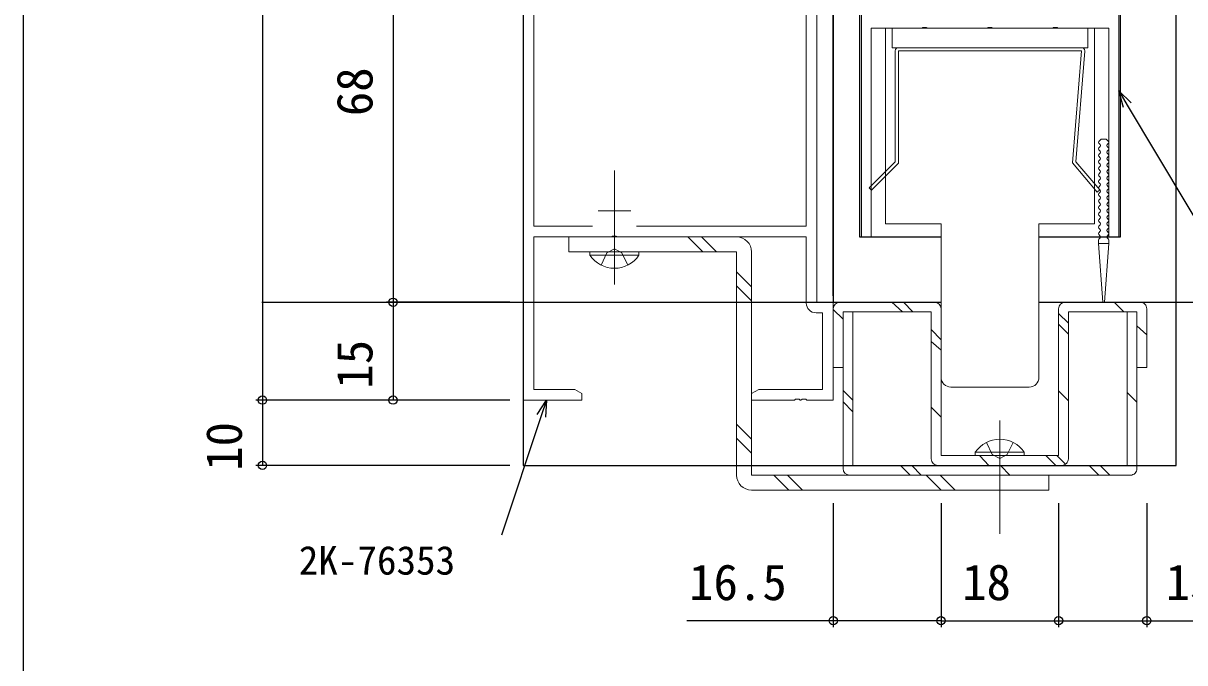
# Model space of a CAD drawing. Units: millimetres, scale not verified. Extents: x -437 to 438, y -681 to 678.
# Drawn here: x -436.7 to -258.9, y -128.5 to -30.5 of the extents above; entities that cross this region are included whole.
import ezdxf
from ezdxf.enums import TextEntityAlignment as Align

# ---------------------------------------------------------------- set-up
doc = ezdxf.new("R2010")
doc.units = ezdxf.units.MM
doc.header["$LTSCALE"] = 4
doc.layers.add('0-2_YKK_11', color=7, linetype='Continuous', lineweight=18)
doc.layers.add('0-4_YKK_13', color=4, linetype='Continuous', lineweight=18)
for name, color, linetype in [('0-3_YKK_12', 2, 'Continuous'), ('0-6_YKK_D', 6, 'Continuous'), ('0-7_YKK_ZWAK', 7, 'Continuous')]:
    doc.layers.add(name, color=color, linetype=linetype)
doc.styles.add('ＭＳ ゴシック', font='')
doc.styles.get('ＭＳ ゴシック').set_extended_font_data('MS Gothic')

msp = doc.modelspace()

# ---------------------------------------------------------------- linework, layer by layer
at = {"layer": '0-2_YKK_11'}
for p, q in [((-346.177, -56.7), (-346.177, -61.7)), ((-348.677, -59.2), (-343.677, -59.2))]:
    msp.add_line(p, q, dxfattribs=at)
for points in [[(-315.177, -73.2), (-315.177, 46.8)], [(-268.977, 24.795), (-268.977, -63.205), (-270.477, -63.205), (-270.477, -31.205), (-278.219, -31.205), (-278.402, -31.085), (-278.952, -31.085), (-279.135, -31.205), (-288.219, -31.205), (-288.402, -31.085), (-288.952, -31.085), (-289.135, -31.205), (-298.219, -31.205), (-298.402, -31.085), (-298.952, -31.085), (-299.135, -31.205), (-306.877, -31.205), (-306.877, -63.205), (-308.377, -63.205), (-308.377, 24.795)], [(-342.814, -61.57), (-316.807, -61.57), (-316.807, 11.321), (-317.27, 11.616), (-322.516, 9.17), (-331.547, 9.17), (-331.547, 2.17)], [(-358.177, -5.2), (-360.177, -5.2), (-360.177, -88.2), (-351.177, -88.2), (-351.177, -87.2), (-352.268, -86.57), (-358.547, -86.57), (-358.547, -63.2), (-346.637, -63.2), (-346.453, -63.08), (-345.903, -63.08), (-345.72, -63.2), (-316.807, -63.2), (-316.807, -73.33)], [(-350.066, -3.623), (-357.854, -6.83), (-358.547, -6.83), (-358.547, -61.57), (-349.54, -61.57)], [(-315.307, -74.83), (-314.307, -74.83), (-314.307, -86.57), (-324.086, -86.57), (-325.177, -87.2), (-325.177, -88.2), (-318.635, -88.2), (-318.452, -88.08), (-317.902, -88.08), (-317.719, -88.2), (-317.635, -88.2), (-317.452, -88.08), (-316.902, -88.08), (-316.719, -88.2), (-312.677, -88.2), (-312.677, -73.2), (-315.177, -73.2)]]:
    msp.add_lwpolyline(points, dxfattribs=at)
msp.add_arc((-315.307, -73.33), 1.5, 180.00001, 269.99999, dxfattribs=at)
at = {"layer": '0-3_YKK_12'}
for p, q in [((-360.177, 147.55), (-360.177, -73.2)), ((-312.677, 147.55), (-312.677, -73.2)), ((-308.677, 147.55), (-308.677, -63.205)), ((-308.677, -63.205), (-296.177, -63.205)), ((-400.177, -73.2), (-296.177, -73.2)), ((-360.177, -73.2), (-360.177, -98.2)), ((-281.177, -73.2), (-134.96, -73.2))]:
    msp.add_line(p, q, dxfattribs=at)
for points in [[(-360.177, -98.2), (-260.177, -98.2), (-260.177, -73.2), (-260.177, 147.55)], [(-281.177, -63.205), (-268.677, -63.205), (-268.677, 147.55)]]:
    msp.add_lwpolyline(points, dxfattribs=at)
at = {"layer": '0-4_YKK_13'}
for p, q in [((-272.677, -61.2), (-272.677, -31.2)), ((-303.177, -51.7), (-303.177, -34.7)), ((-302.677, -34.2), (-274.677, -34.2)), ((-302.677, -34.7), (-274.677, -34.7)), ((-302.677, -34.7), (-302.677, -51.907)), ((-274.677, -34.7), (-276.05, -51.853)), ((-275.535, -51.686), (-274.179, -34.74)), ((-272.018, -48.558), (-271.659, -48.2)), ((-272.018, -48.841), (-271.801, -49.058)), ((-272.018, -49.558), (-271.801, -49.341)), ((-270.894, -48.2), (-271.659, -48.2)), ((-270.535, -48.558), (-270.894, -48.2)), ((-270.535, -48.841), (-270.752, -49.058)), ((-270.535, -49.558), (-270.752, -49.341)), ((-272.018, -49.841), (-271.801, -50.058)), ((-272.018, -50.558), (-271.801, -50.341)), ((-272.018, -50.841), (-271.801, -51.058)), ((-272.018, -51.558), (-271.801, -51.341)), ((-270.535, -49.841), (-270.752, -50.058)), ((-270.535, -50.558), (-270.752, -50.341)), ((-270.535, -50.841), (-270.752, -51.058)), ((-270.535, -51.558), (-270.752, -51.341)), ((-346.178, -70.5), (-346.178, -53)), ((-303.177, -51.7), (-307.177, -55.7)), ((-302.677, -51.907), (-306.823, -56.054)), ((-276.05, -51.853), (-272.248, -56.317)), ((-272.018, -51.841), (-271.801, -52.058)), ((-272.018, -52.558), (-271.801, -52.341)), ((-272.018, -52.841), (-271.801, -53.058)), ((-272.018, -53.558), (-271.801, -53.341)), ((-270.535, -51.841), (-270.752, -52.058)), ((-270.535, -52.558), (-270.752, -52.341)), ((-270.535, -52.841), (-270.752, -53.058)), ((-270.535, -53.558), (-270.752, -53.341)), ((-272.018, -53.841), (-271.801, -54.058)), ((-272.018, -54.558), (-271.801, -54.341)), ((-272.018, -54.841), (-271.801, -55.058)), ((-270.535, -53.841), (-270.752, -54.058)), ((-270.535, -54.558), (-270.752, -54.341)), ((-270.535, -54.841), (-270.752, -55.058)), ((-307.177, -55.7), (-306.823, -56.054)), ((-272.018, -55.558), (-271.801, -55.341)), ((-272.018, -55.841), (-271.801, -56.058)), ((-272.018, -56.558), (-271.801, -56.341)), ((-272.018, -56.841), (-271.801, -57.058)), ((-270.535, -55.558), (-270.752, -55.341)), ((-270.535, -55.841), (-270.752, -56.058)), ((-270.535, -56.558), (-270.752, -56.341)), ((-270.535, -56.841), (-270.752, -57.058)), ((-272.018, -57.558), (-271.801, -57.341)), ((-272.018, -57.841), (-271.801, -58.058)), ((-272.018, -58.558), (-271.801, -58.341)), ((-270.535, -57.558), (-270.752, -57.341)), ((-270.535, -57.841), (-270.752, -58.058)), ((-270.535, -58.558), (-270.752, -58.341)), ((-272.018, -58.841), (-271.801, -59.058)), ((-272.018, -59.558), (-271.801, -59.341)), ((-272.018, -59.841), (-271.801, -60.058)), ((-272.018, -60.558), (-271.801, -60.341)), ((-270.535, -58.841), (-270.752, -59.058)), ((-270.535, -59.558), (-270.752, -59.341)), ((-270.535, -59.841), (-270.752, -60.058)), ((-270.535, -60.558), (-270.752, -60.341)), ((-296.177, -61.2), (-304.677, -61.2)), ((-296.177, -84.7), (-296.177, -61.2)), ((-272.018, -60.841), (-271.801, -61.058)), ((-272.018, -61.558), (-271.801, -61.341)), ((-272.018, -61.841), (-271.801, -62.058)), ((-270.535, -60.841), (-270.752, -61.058)), ((-270.535, -61.558), (-270.752, -61.341)), ((-270.535, -61.841), (-270.752, -62.058)), ((-332.655, -65.5), (-334.955, -63.2)), ((-330.532, -65.5), (-332.832, -63.2)), ((-272.077, -63.7), (-272.077, -64.2)), ((-272.018, -62.558), (-271.801, -62.341)), ((-272.018, -62.841), (-271.801, -63.058)), ((-272.018, -63.558), (-271.801, -63.341)), ((-270.535, -62.558), (-270.752, -62.341)), ((-270.535, -62.841), (-270.752, -63.058)), ((-270.535, -63.558), (-270.752, -63.341)), ((-270.477, -63.7), (-270.477, -64.2)), ((-349.928, -66.009), (-349.928, -65.5)), ((-349.928, -65.5), (-342.428, -65.5)), ((-270.477, -64.2), (-272.077, -64.2)), ((-271.427, -73.2), (-272.077, -64.2)), ((-271.127, -73.2), (-270.477, -64.2)), ((-325.178, -70.853), (-327.478, -68.553)), ((-325.178, -72.976), (-327.478, -70.676)), ((-312.677, -74.2), (-312.677, -83.2)), ((-311.177, -75.796), (-312.677, -74.315)), ((-311.677, -73.2), (-297.177, -73.2)), ((-302.095, -74.7), (-303.695, -73.2)), ((-300.512, -74.7), (-301.933, -73.2)), ((-296.177, -74.2), (-296.177, -96.7)), ((-278.177, -74.2), (-278.177, -96.7)), ((-277.177, -73.2), (-265.677, -73.2)), ((-271.427, -73.2), (-271.127, -73.2)), ((-268.201, -74.7), (-269.682, -73.2)), ((-264.677, -74.2), (-264.677, -83.2)), ((-309.677, -74.7), (-311.177, -74.7)), ((-311.177, -74.7), (-311.177, -98.7)), ((-309.677, -74.7), (-309.677, -98.2)), ((-297.677, -74.7), (-309.677, -74.7)), ((-297.677, -74.7), (-297.677, -97.2)), ((-276.677, -76.419), (-278.177, -74.956)), ((-267.677, -74.7), (-276.677, -74.7)), ((-276.677, -74.7), (-276.677, -97.2)), ((-266.177, -74.7), (-266.177, -98.7)), ((-296.177, -78.958), (-297.677, -77.363)), ((-276.677, -78.104), (-278.177, -76.585)), ((-266.177, -76.802), (-264.677, -78.225)), ((-296.177, -80.565), (-297.677, -79.209)), ((-311.177, -83.2), (-312.677, -83.2)), ((-264.677, -83.2), (-266.177, -83.2)), ((-309.677, -88.196), (-311.177, -86.715)), ((-294.677, -86.2), (-282.677, -86.2)), ((-276.677, -88.298), (-278.177, -86.779)), ((-266.177, -88.492), (-267.677, -87.027)), ((-309.677, -89.981), (-311.177, -88.441)), ((-296.177, -90.836), (-297.677, -89.26)), ((-325.178, -94.188), (-327.478, -91.888)), ((-287.177, -108.709), (-287.177, -91.325)), ((-325.178, -96.311), (-327.478, -94.011)), ((-296.177, -96.7), (-278.177, -96.7)), ((-290.927, -96.191), (-285.177, -96.191)), ((-290.927, -96.7), (-290.927, -96.191)), ((-290.927, -96.7), (-285.177, -96.7)), ((-288.869, -98.2), (-290.249, -96.744)), ((-283.427, -96.191), (-289.177, -96.191)), ((-283.427, -96.7), (-289.177, -96.7)), ((-283.427, -96.7), (-283.427, -96.191)), ((-278.598, -98.2), (-280.137, -96.7)), ((-277.096, -98.014), (-278.451, -96.7)), ((-267.677, -98.2), (-309.677, -98.2)), ((-300.898, -99.7), (-302.398, -98.2)), ((-299.23, -99.7), (-300.657, -98.2)), ((-296.677, -98.2), (-277.677, -98.2)), ((-285.573, -99.733), (-287.087, -98.2)), ((-272.021, -99.7), (-273.502, -98.2)), ((-270.354, -99.7), (-271.835, -98.2)), ((-319.489, -102), (-321.789, -99.7)), ((-317.366, -102), (-319.666, -99.7)), ((-310.177, -99.7), (-267.177, -99.7)), ((-296.155, -102), (-298.455, -99.7)), ((-294.032, -102), (-296.332, -99.7))]:
    msp.add_line(p, q, dxfattribs=at)
for points in [[(-272.677, -31.2), (-304.677, -31.2), (-304.677, -61.2)], [(-275.535, -51.686), (-271.867, -55.992), (-272.248, -56.317)], [(-281.177, -84.7), (-281.177, -61.2), (-272.677, -61.2)], [(-327.478, -63.2), (-353.178, -63.2), (-353.178, -65.5)], [(-353.178, -65.5), (-327.478, -65.5), (-327.478, -99.7)], [(-349.928, -66.009), (-342.428, -66.009), (-342.428, -65.5)], [(-348.228, -67.509), (-347.323, -65.654), (-346.178, -65.045)], [(-344.128, -67.509), (-345.033, -65.654), (-346.178, -65.045)], [(-325.178, -102), (-279.678, -102), (-279.678, -99.7), (-325.178, -99.7), (-325.178, -65.5)], [(-266.177, -74.7), (-267.677, -74.7), (-267.677, -98.2)], [(-289.227, -94.691), (-288.322, -96.546), (-287.177, -97.155)], [(-285.127, -94.691), (-286.032, -96.546), (-287.177, -97.155)]]:
    msp.add_lwpolyline(points, dxfattribs=at)
msp.add_lwpolyline([(-273.677, -34.2), (-273.677, -31.2), (-303.677, -31.2), (-303.677, -34.2)], close=True, dxfattribs=at)
for centre, radius, start, end in [((-302.677, -34.7), 0.5, 90, 180), ((-274.677, -34.7), 0.5, 0, 90), ((-271.877, -48.7), 0.2, 135, 225), ((-271.877, -49.7), 0.2, 135, 225), ((-271.942, -49.2), 0.2, 315, 45), ((-270.611, -49.2), 0.2, 135, 225), ((-270.677, -48.7), 0.2, 315, 45), ((-270.677, -49.7), 0.2, 315, 45), ((-271.877, -50.7), 0.2, 135, 225), ((-271.877, -51.7), 0.2, 135, 225), ((-271.942, -50.2), 0.2, 315, 45), ((-271.942, -51.2), 0.2, 315, 45), ((-270.611, -50.2), 0.2, 135, 225), ((-270.611, -51.2), 0.2, 135, 225), ((-270.677, -50.7), 0.2, 315, 45), ((-270.677, -51.7), 0.2, 315, 45), ((-271.877, -52.7), 0.2, 135, 225), ((-271.942, -52.2), 0.2, 315, 45), ((-271.942, -53.2), 0.2, 315, 45), ((-270.611, -52.2), 0.2, 135, 225), ((-270.611, -53.2), 0.2, 135, 225), ((-270.677, -52.7), 0.2, 315, 45), ((-271.877, -53.7), 0.2, 135, 225), ((-271.877, -54.7), 0.2, 135, 225), ((-271.942, -54.2), 0.2, 315, 45), ((-271.942, -55.2), 0.2, 315, 45), ((-270.611, -54.2), 0.2, 135, 225), ((-270.611, -55.2), 0.2, 135, 225), ((-270.677, -53.7), 0.2, 315, 45), ((-270.677, -54.7), 0.2, 315, 45), ((-271.877, -55.7), 0.2, 135, 225), ((-271.877, -56.7), 0.2, 135, 225), ((-271.942, -56.2), 0.2, 315, 45), ((-270.611, -56.2), 0.2, 135, 225), ((-270.677, -55.7), 0.2, 315, 45), ((-270.677, -56.7), 0.2, 315, 45), ((-271.877, -57.7), 0.2, 135, 225), ((-271.877, -58.7), 0.2, 135, 225), ((-271.942, -57.2), 0.2, 315, 45), ((-271.942, -58.2), 0.2, 315, 45), ((-270.611, -57.2), 0.2, 135, 225), ((-270.611, -58.2), 0.2, 135, 225), ((-270.677, -57.7), 0.2, 315, 45), ((-270.677, -58.7), 0.2, 315, 45), ((-271.877, -59.7), 0.2, 135, 225), ((-271.942, -59.2), 0.2, 315, 45), ((-271.942, -60.2), 0.2, 315, 45), ((-270.611, -59.2), 0.2, 135, 225), ((-270.611, -60.2), 0.2, 135, 225), ((-270.677, -59.7), 0.2, 315, 45), ((-271.877, -60.7), 0.2, 135, 225), ((-271.877, -61.7), 0.2, 135, 225), ((-271.942, -61.2), 0.2, 315, 45), ((-271.942, -62.2), 0.2, 315, 45), ((-270.611, -61.2), 0.2, 135, 225), ((-270.611, -62.2), 0.2, 135, 225), ((-270.677, -60.7), 0.2, 315, 45), ((-270.677, -61.7), 0.2, 315, 45), ((-327.478, -65.5), 2.3, 0, 90), ((-271.877, -62.7), 0.2, 135, 225), ((-271.877, -63.7), 0.2, 135, 180), ((-271.942, -63.2), 0.2, 315, 45), ((-270.611, -63.2), 0.2, 135, 225), ((-270.677, -62.7), 0.2, 315, 45), ((-270.677, -63.7), 0.2, 0, 45), ((-346.178, -63.473), 4.527, 214.06671, 325.93329), ((-311.677, -74.2), 1, 90.01399, 180), ((-297.177, -74.2), 1, 0.00087, 90), ((-277.177, -74.2), 1, 90.01399, 180), ((-265.677, -74.2), 1, 0.00087, 90.01399), ((-294.677, -84.7), 1.5, 180, 270), ((-282.677, -84.7), 1.5, 270, 0), ((-287.177, -98.727), 4.527, 34.06671, 145.93329), ((-296.677, -97.2), 1, 180, 269.98601), ((-277.677, -97.2), 1, 270, 0.00087), ((-310.177, -98.7), 1, 180, 269.98601), ((-267.177, -98.7), 1, 270, 0.00087), ((-325.178, -99.7), 2.3, 180, 270)]:
    msp.add_arc(centre, radius, start, end, dxfattribs=at)
at = {"layer": '0-6_YKK_D'}
for p, q in [((-312.677, -72.2), (-312.677, 87.8)), ((-400.077, 46.8), (-400.077, -88.2)), ((-380.077, -5.2), (-380.077, -73.2)), ((-362.177, -73.2), (-381.077, -73.2)), ((-362.177, -73.2), (-381.077, -73.2)), ((-380.077, -73.2), (-380.077, -88.2)), ((-362.177, -88.2), (-401.077, -88.2)), ((-362.177, -88.2), (-401.077, -88.2)), ((-400.077, -88.2), (-400.077, -98.2)), ((-362.177, -88.2), (-381.077, -88.2)), ((-362.177, -98.2), (-401.077, -98.2)), ((-312.677, -104), (-312.677, -123)), ((-296.177, -104), (-296.177, -123)), ((-296.177, -104), (-296.177, -123)), ((-278.177, -104), (-278.177, -123)), ((-278.177, -104), (-278.177, -123)), ((-264.677, -104), (-264.677, -123)), ((-296.177, -122), (-278.177, -122))]:
    msp.add_line(p, q, dxfattribs=at)
for points in [[(-268.256, -43.346), (-268.977, -40.807), (-267.082, -42.645)], [(-268.977, -40.807), (-267.669, -42.996), (-230.693, -104.881)], [(-356.574, -88.2), (-357.378, -90.62), (-363.455, -108.9)], [(-358.027, -90.404), (-356.574, -88.2), (-356.73, -90.835)], [(-296.177, -122), (-312.677, -122), (-335.102, -122)], [(-278.177, -122), (-264.677, -122), (-242.252, -122)]]:
    msp.add_lwpolyline(points, dxfattribs=at)
for centre in [(-380.077, -73.2), (-380.077, -73.2), (-400.077, -88.2), (-400.077, -88.2), (-380.077, -88.2), (-400.077, -98.2), (-312.677, -122), (-296.177, -122), (-296.177, -122), (-278.177, -122), (-278.177, -122), (-264.677, -122)]:
    msp.add_circle(centre, 0.637, dxfattribs=at)
at = {"layer": '0-7_YKK_ZWAK'}
msp.add_line((-436.7, 644), (-436.7, -681), dxfattribs=at)

# ---------------------------------------------------------------- texts
at = {"layer": '0-6_YKK_D', "style": 'ＭＳ ゴシック'}
for s, p in [('68', (-381.577, -44.697)), ('15', (-381.577, -86.453)), ('10', (-401.577, -99.038))]:
    msp.add_text(s, height=5.499, rotation=90, dxfattribs=at).set_placement(p, align=Align.BOTTOM_LEFT)
for s, height, p in [('2K-76353', 4.399, (-394.511, -116.263)), ('16.5', 5.499, (-334.753, -120.5)), ('18', 5.499, (-292.951, -120.5)), ('13.5', 5.499, (-261.778, -120.5))]:
    msp.add_text(s, height=height, dxfattribs=at).set_placement(p, align=Align.BOTTOM_LEFT)

doc.saveas('drawing.dxf')
